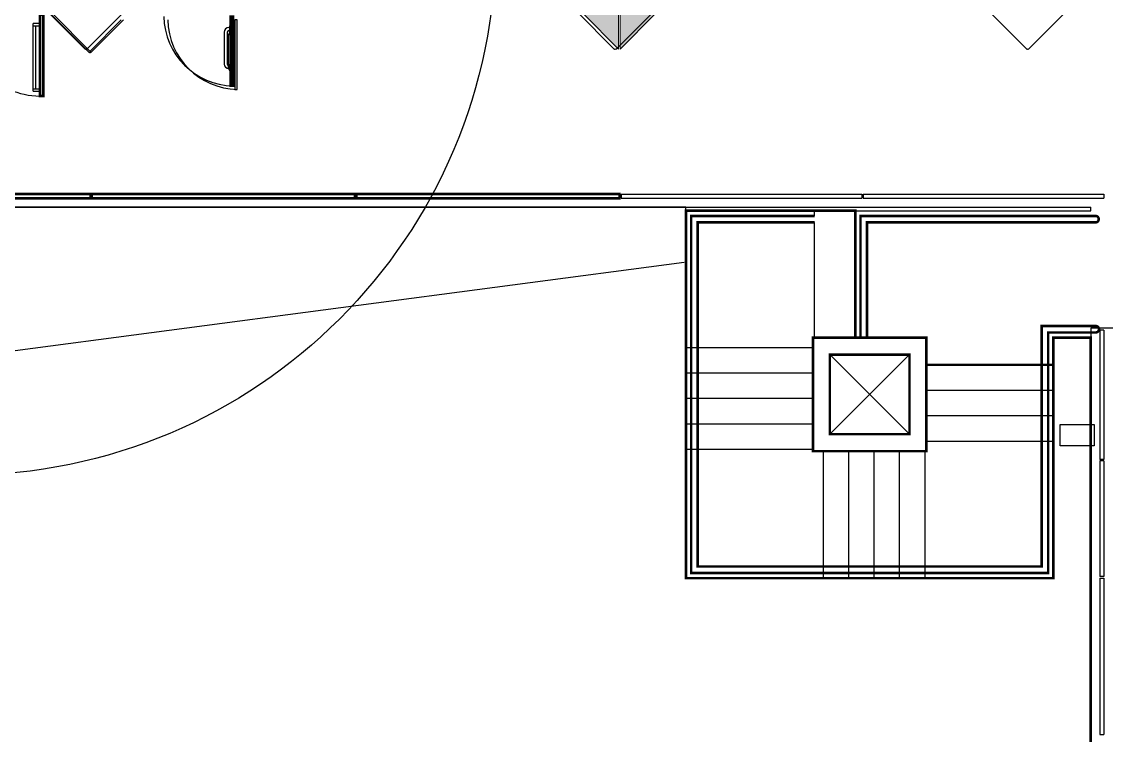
# Model space of a CAD drawing. Header units: metres. Extents: x -331 to 2982, y 362 to 2539.
# Drawn here: x 858.23 to 871.04, y 971.87 to 980.3 of the extents above; entities that cross this region are included whole.
import ezdxf

# ---------------------------------------------------------------- set-up
doc = ezdxf.new("R2010")
doc.units = ezdxf.units.M
doc.layers.get('0').update_dxf_attribs({"color": 251})
doc.layers.add('BASE', color=8, linetype='Continuous', lineweight=5)
doc.layers.add('Botoeira_antiga', color=74, linetype='Continuous', lineweight=30)
for name, color, linetype in [('Est', 251, 'Continuous'), ('Pis', 251, 'Continuous'), ('Renato', 7, 'Continuous')]:
    doc.layers.add(name, color=color, linetype=linetype)

# ---------------------------------------------------------------- blocks, each defined once
blk = doc.blocks.new('XR_BL2_AND_MON-REV15$0$P_M')
at = {"layer": 'Est'}
blk.add_lwpolyline([(0.46, -0.431), (0.453, -0.424), (0.46, -0.417), (0.007, 0.035), (0, 0.028), (-0.007, 0.035), (-0.46, -0.417), (-0.453, -0.424), (-0.46, -0.431), (-0.007, -0.884), (0, -0.877), (0.007, -0.884)], close=True, dxfattribs=at)
blk = doc.blocks.new('XR_BL2_2 PAV_REV02$0$PILAR_PASSARELA')
at = {"layer": 'Est'}
blk.add_lwpolyline([(-20, 12.5), (20, 12.5), (20, -12.5), (-20, -12.5)], close=True, dxfattribs=at)
blk = doc.blocks.new('XR_BL2_AND_MON-REV15$0$PILAR_60X60_JUNTA')
at = {"layer": 'BASE'}
for points in [[(-0.414, 0.01), (0, 0.424), (0.414, 0.01)], [(-0.414, -0.01), (0, -0.424), (0.414, -0.01)]]:
    blk.add_hatch(color=256, dxfattribs=at).paths.add_polyline_path(points)
at = {"layer": 'BASE', "linetype": 'ByBlock'}
for points in [[(-0.414, 0.01), (0, 0.424), (0.414, 0.01)], [(-0.414, -0.01), (0, -0.424), (0.414, -0.01)]]:
    blk.add_lwpolyline(points, close=True, dxfattribs=at)
at = {"layer": 'BASE'}
blk.add_point((0, 0), dxfattribs=at)

msp = doc.modelspace()

# ---------------------------------------------------------------- linework, layer by layer
at = {"lineweight": 0}
for p, q in [((866.078, 978.108), (802.833, 978.108)), ((866.078, 978.068), (866.078, 978.108))]:
    msp.add_line(p, q, dxfattribs=at)
msp.add_lwpolyline([(870.418, 976.248), (868.918, 976.248), (868.918, 976.568), (868.078, 976.568), (868.078, 978.068), (866.078, 978.068), (866.078, 973.728), (870.418, 973.728)], close=True, dxfattribs=at)
msp.add_lwpolyline([(798.493, 976.249), (798.493, 976.569), (798.053, 976.569), (798.053, 968.206), (870.859, 968.212), (870.858, 976.568), (870.418, 976.568), (870.418, 976.248)], dxfattribs=at)
at = {"layer": 'Botoeira_antiga', "color": 150}
msp.add_circle((857.532, 981.243), 6.3, dxfattribs=at)
at = {"layer": 'Pis'}
for p, q in [((858.369, 979.479), (858.369, 980.279)), ((858.449, 980.279), (858.369, 980.279)), ((858.449, 980.249), (858.369, 980.249)), ((858.399, 979.509), (858.399, 980.249)), ((860.626, 980.175), (860.626, 979.8)), ((860.661, 980.175), (860.661, 979.8)), ((860.681, 980.23), (860.696, 980.23)), ((860.681, 980.195), (860.696, 980.195)), ((860.681, 979.78), (860.696, 979.78)), ((860.681, 979.745), (860.696, 979.745)), ((858.369, 979.509), (858.449, 979.509)), ((858.369, 979.479), (858.449, 979.479)), ((865.314, 978.264), (865.314, 978.214)), ((865.314, 978.264), (868.156, 978.264)), ((865.314, 978.214), (868.156, 978.214)), ((868.156, 978.264), (868.156, 978.214)), ((868.172, 978.264), (868.172, 978.214)), ((868.172, 978.264), (871.014, 978.264)), ((868.172, 978.214), (871.014, 978.214)), ((871.014, 978.264), (871.014, 978.214)), ((798.094, 978.108), (870.859, 978.108)), ((866.078, 978.108), (802.833, 978.108)), ((866.078, 978.068), (866.078, 978.108)), ((866.078, 978.068), (866.078, 973.728)), ((867.598, 978.068), (866.078, 978.068)), ((867.598, 978.006), (867.598, 978.068)), ((868.078, 978.068), (870.859, 978.068)), ((868.078, 976.568), (868.078, 978.068)), ((870.859, 978.068), (870.859, 978.108)), ((867.598, 976.568), (867.598, 977.93)), ((866.058, 977.456), (798.054, 968.489)), ((876.539, 976.682), (870.859, 976.682)), ((870.859, 976.682), (870.859, 975.541)), ((871.014, 976.656), (870.964, 976.656)), ((870.964, 976.656), (870.964, 975.13)), ((871.014, 976.656), (871.014, 975.13)), ((870.858, 976.568), (870.418, 976.568)), ((870.418, 976.568), (870.418, 973.728)), ((867.578, 976.448), (866.078, 976.448)), ((868.718, 976.368), (867.778, 975.428)), ((868.718, 975.428), (867.778, 976.368)), ((868.698, 976.348), (867.798, 975.448)), ((868.698, 975.448), (867.798, 976.348)), ((867.578, 976.148), (866.078, 976.148)), ((868.918, 976.248), (870.418, 976.248)), ((868.918, 975.948), (870.418, 975.948)), ((867.578, 975.848), (866.078, 975.848)), ((868.918, 975.648), (870.418, 975.648)), ((867.578, 975.548), (866.078, 975.548)), ((867.578, 975.248), (866.078, 975.248)), ((868.918, 975.348), (870.418, 975.348)), ((870.859, 975.291), (870.859, 970.841)), ((867.698, 975.228), (867.698, 973.728)), ((867.998, 975.228), (867.998, 973.728)), ((868.298, 975.228), (868.298, 973.728)), ((868.598, 975.228), (868.598, 973.728)), ((868.898, 975.228), (868.898, 973.728)), ((871.014, 975.13), (870.964, 975.13)), ((871.014, 975.114), (870.964, 975.114)), ((870.964, 975.114), (870.964, 973.746)), ((871.014, 975.114), (871.014, 973.746)), ((870.418, 973.728), (866.078, 973.728)), ((871.014, 973.746), (870.964, 973.746)), ((870.964, 973.73), (871.014, 973.73)), ((870.964, 973.73), (870.964, 971.88)), ((871.014, 973.73), (871.014, 971.88)), ((870.964, 971.88), (871.014, 971.88))]:
    msp.add_line(p, q, dxfattribs=at)
at = {"layer": 'Pis', "const_width": 0.03}
for points in [[(858.449, 980.382), (858.489, 980.382), (858.489, 979.422), (858.449, 979.422)], [(860.731, 980.362), (860.701, 980.362), (860.701, 979.542), (860.731, 979.542)], [(860.696, 980.237), (860.701, 980.237), (860.701, 980.187), (860.696, 980.187)], [(860.696, 979.737), (860.701, 979.737), (860.701, 979.787), (860.696, 979.787)], [(859.046, 978.264), (855.937, 978.264), (855.937, 978.214), (859.046, 978.214)], [(862.17, 978.264), (859.062, 978.264), (859.062, 978.214), (862.17, 978.214)], [(865.294, 978.264), (862.186, 978.264), (862.186, 978.214), (865.294, 978.214)], [(870.418, 976.248), (868.918, 976.248), (868.918, 976.568), (868.078, 976.568), (868.078, 978.068), (866.078, 978.068), (866.078, 973.728), (870.418, 973.728)], [(867.578, 976.568), (868.918, 976.568), (868.918, 975.228), (867.578, 975.228)], [(867.778, 976.368), (867.778, 975.428), (868.718, 975.428), (868.718, 976.368)]]:
    msp.add_lwpolyline(points, close=True, dxfattribs=at)
for points in [[(867.598, 978.006), (866.14, 978.006), (866.14, 973.79), (870.356, 973.79), (870.356, 976.63), (870.918, 976.63, 1), (870.918, 976.706), (870.28, 976.706), (870.28, 973.866), (866.216, 973.866), (866.216, 977.93), (867.598, 977.93)], [(868.14, 976.568), (868.14, 978.006), (870.915, 978.006, -1), (870.915, 977.93), (868.216, 977.93), (868.216, 976.568)]]:
    msp.add_lwpolyline(points, format="xyb", dxfattribs=at)
msp.add_lwpolyline([(798.493, 976.249), (798.493, 976.569), (798.053, 976.569), (798.053, 968.206), (870.859, 968.212), (870.858, 976.568), (870.418, 976.568), (870.418, 976.248)], dxfattribs=at)
at = {"layer": 'Pis'}
for centre, radius, start, end in [((858.457, 980.351), 0.929, 178.0906, 269.4717), ((860.747, 980.378), 0.836, 181.0931, 268.9069), ((860.681, 980.175), 0.055, 90, 180), ((860.681, 980.175), 0.02, 90, 180), ((860.681, 979.8), 0.055, 180, 270), ((860.681, 979.8), 0.02, 180, 270)]:
    msp.add_arc(centre, radius, start, end, dxfattribs=at)
at = {"layer": 'Renato'}
for p, q in [((858.581, 980.384, -19.973), (859.034, 979.932, -19.973)), ((858.596, 980.398, -19.973), (859.048, 979.946, -19.973)), ((859.041, 979.953, -19.973), (859.409, 980.321, -19.973)), ((859.048, 979.932, -19.973), (859.438, 980.321, -19.973)), ((860.674, 980.134), (860.674, 979.759)), ((860.709, 980.134), (860.709, 979.759)), ((860.729, 980.189), (860.744, 980.189)), ((860.729, 980.154), (860.744, 980.154)), ((859.041, 979.939, -19.973), (859.034, 979.932, -19.973)), ((859.041, 979.939, -19.973), (859.048, 979.946, -19.973)), ((859.041, 979.939, -19.973), (859.048, 979.932, -19.973)), ((860.729, 979.739), (860.744, 979.739)), ((860.729, 979.704), (860.744, 979.704))]:
    msp.add_line(p, q, dxfattribs=at)
for points in [[(860.779, 980.321), (860.749, 980.321), (860.749, 979.501), (860.779, 979.501)], [(860.744, 980.196), (860.749, 980.196), (860.749, 980.146), (860.744, 980.146)], [(860.744, 979.696), (860.749, 979.696), (860.749, 979.746), (860.744, 979.746)]]:
    msp.add_lwpolyline(points, close=True, dxfattribs=at)
for centre, radius, start, end in [((860.795, 980.337), 0.836, 181.0931, 268.9069), ((860.729, 980.134), 0.055, 90, 180), ((860.729, 980.134), 0.02, 90, 180), ((860.729, 979.759), 0.055, 180, 270), ((860.729, 979.759), 0.02, 180, 270)]:
    msp.add_arc(centre, radius, start, end, dxfattribs=at)

# ---------------------------------------------------------------- block references
at = {"layer": 'Pis', "rotation": 90}
for p in [(858.569, 980.432), (864.819, 980.432), (869.689, 980.432)]:
    msp.add_blockref('XR_BL2_AND_MON-REV15$0$P_M', p, dxfattribs=at)
at = {"layer": 'Pis', "xscale": 0.01000000000021828, "yscale": 0.01000000000021828, "zscale": 0.01000000000021828, "rotation": 180}
msp.add_blockref('XR_BL2_2 PAV_REV02$0$PILAR_PASSARELA', (870.698, 975.416), dxfattribs=at)
at = {"layer": 'Renato', "rotation": 89.99999999999999}
msp.add_blockref('XR_BL2_AND_MON-REV15$0$PILAR_60X60_JUNTA', (865.291, 980.391, 195.166), dxfattribs=at)

doc.saveas('drawing.dxf')
